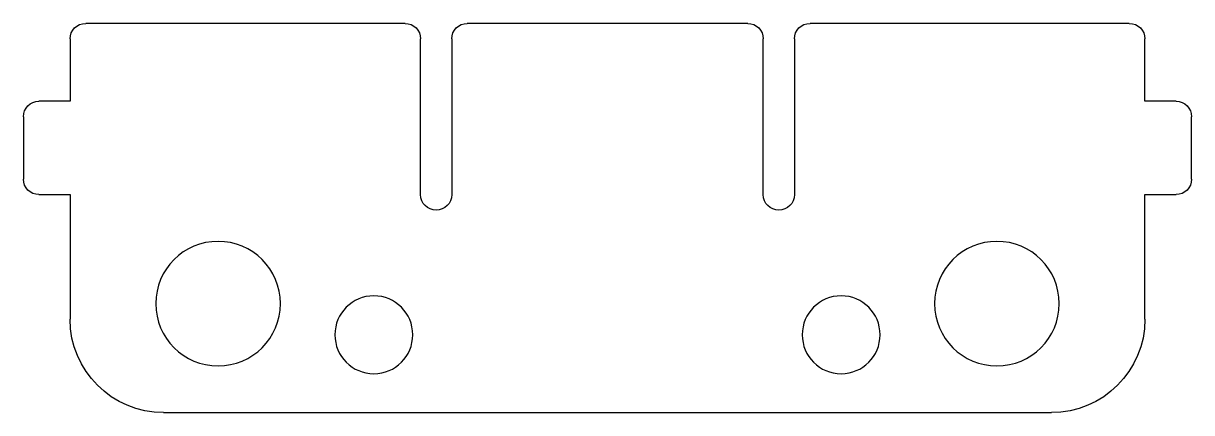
# Model space of a CAD drawing. Header units: millimetres. Extents: x -56 to 56, y -19 to 19.
import ezdxf

# ---------------------------------------------------------------- set-up
doc = ezdxf.new("R2010")
doc.units = ezdxf.units.MM

msp = doc.modelspace()

# ---------------------------------------------------------------- linework, layer by layer
at = {"color": 7, "extrusion": (0, 0, -1)}
for p, q in [((-19.5, 18.75), (-50.25, 18.75)), ((13.5, 18.75), (-13.5, 18.75)), ((50.25, 18.75), (19.5, 18.75)), ((-51.75, 17.25), (-51.75, 11.25)), ((-18, 2.25), (-18, 17.25)), ((-15, 17.25), (-15, 2.25)), ((15, 2.25), (15, 17.25)), ((18, 17.25), (18, 2.25)), ((51.75, 11.25), (51.75, 17.25)), ((-51.75, 11.25), (-54.75, 11.25)), ((54.75, 11.25), (51.75, 11.25)), ((-56.25, 9.75), (-56.25, 3.75)), ((56.25, 3.75), (56.25, 9.75)), ((-54.75, 2.25), (-51.75, 2.25)), ((-51.75, 2.25), (-51.75, -9.75)), ((51.75, -9.75), (51.75, 2.25)), ((51.75, 2.25), (54.75, 2.25)), ((-42.75, -18.75), (42.75, -18.75))]:
    msp.add_line(p, q, dxfattribs=at)
for centre, radius in [((-37.5, -8.25), 6), ((37.5, -8.25), 6), ((22.5, -11.25), 3.75), ((-22.5, -11.25), 3.75)]:
    msp.add_circle(centre, radius, dxfattribs=at)
for centre, radius, start, end in [((50.25, 17.25), 1.5, 360, 90), ((19.5, 17.25), 1.5, 90, 180), ((13.5, 17.25), 1.5, 360, 90), ((-13.5, 17.25), 1.5, 90, 180), ((-19.5, 17.25), 1.5, 0, 90), ((-50.25, 17.25), 1.5, 90, 180), ((54.75, 9.75), 1.5, 360, 90), ((-54.75, 9.75), 1.5, 90, 180), ((54.75, 3.75), 1.5, 270, 0), ((-54.75, 3.75), 1.5, 180, 270), ((16.5, 2.25), 1.5, 180, 0), ((-16.5, 2.25), 1.5, 180, 0), ((42.75, -9.75), 9, 270, 0), ((-42.75, -9.75), 9, 180, 270)]:
    msp.add_arc(centre, radius, start, end, dxfattribs=at)

doc.saveas('drawing.dxf')
